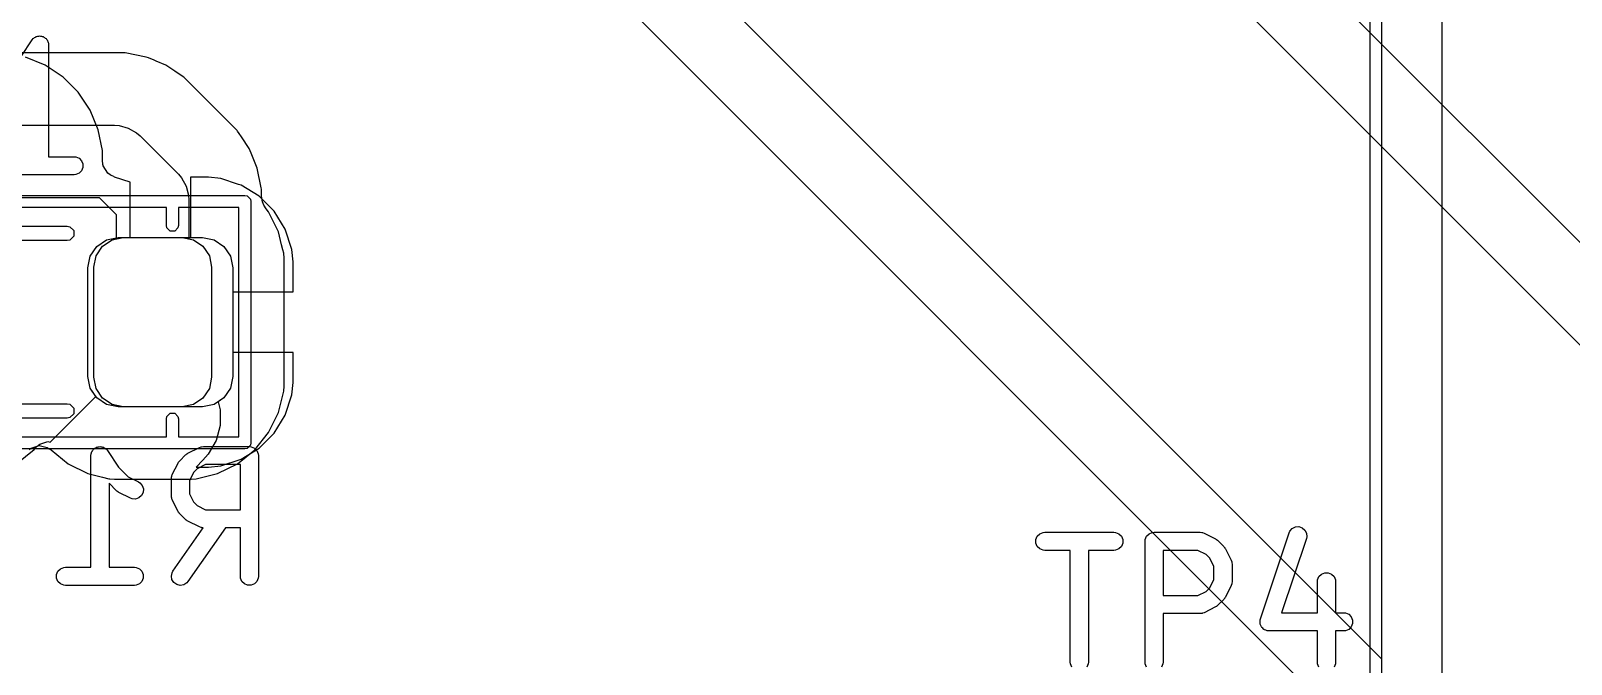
# Model space of a CAD drawing. Header units: inches. Extents: x 1.3 to 5.24, y -7.03 to -1.12.
# Drawn here: x 2.394 to 2.896, y -3.156 to -2.95 of the extents above; entities that cross this region are included whole.
import ezdxf

# ---------------------------------------------------------------- set-up
doc = ezdxf.new("R2010")
doc.units = ezdxf.units.IN
doc.header["$MEASUREMENT"] = 0
for name, color, linetype, true_color in [('B.Cu', 153, 'CONTINUOUS', 0x4d7fc4), ('B.Mask', 4, 'CONTINUOUS', 0x02ffee), ('B.Paste', 132, 'CONTINUOUS', 0x00c2c2), ('B.Silkscreen', 31, 'CONTINUOUS', 0xe8b2a7), ('F.Cu', 13, 'CONTINUOUS', 0xc83434), ('F.Mask', 201, 'CONTINUOUS', 0xd864ff), ('F.Paste', 253, 'CONTINUOUS', 0xb4a09a), ('F.Silkscreen', 41, 'CONTINUOUS', 0xf2eda1), ('In1.Cu', 91, 'CONTINUOUS', 0x7fc87f)]:
    doc.layers.add(name, color=color, linetype=linetype, true_color=true_color)

msp = doc.modelspace()

# ---------------------------------------------------------------- linework, layer by layer
at = {"layer": 'B.Cu', "linetype": 'CONTINUOUS'}
for p, q in [((2.85433, -3.72587), (2.85433, -2.89032)), ((2.83069, -2.90255), (2.83069, -3.71133)), ((2.39868, -2.96071), (2.39223, -2.95804)), ((2.40449, -2.96459), (2.39868, -2.96071)), ((2.39868, -2.96071), (2.39868, -2.96071)), ((2.39868, -2.96071), (2.39868, -2.96071)), ((2.39868, -2.96071), (2.39868, -2.96071)), ((2.39868, -2.96071), (2.39868, -2.96071)), ((2.40943, -2.96953), (2.40449, -2.96459)), ((2.40449, -2.96459), (2.40449, -2.96459)), ((2.40449, -2.96459), (2.40449, -2.96459)), ((2.41331, -2.97533), (2.40943, -2.96953)), ((2.40943, -2.96953), (2.40943, -2.96953)), ((2.40943, -2.96953), (2.40943, -2.96953)), ((2.41598, -2.98178), (2.41331, -2.97533)), ((2.41331, -2.97533), (2.41331, -2.97533)), ((2.41598, -2.98179), (2.41598, -2.98178)), ((2.41733, -2.98855), (2.41598, -2.98179)), ((2.41734, -2.98863), (2.41733, -2.98855)), ((2.41734, -2.99184), (2.41734, -2.98863)), ((2.41745, -2.99288), (2.41734, -2.99184)), ((2.41752, -2.99316), (2.41745, -2.99288)), ((2.41752, -2.99317), (2.41752, -2.99316)), ((2.41754, -2.99327), (2.41752, -2.99317)), ((2.41761, -2.99355), (2.41754, -2.99327)), ((2.41907, -2.99588), (2.41761, -2.99355)), ((2.41911, -2.99592), (2.41907, -2.99588)), ((2.4199, -2.99644), (2.41911, -2.99592)), ((2.42017, -2.99662), (2.4199, -2.99644)), ((2.4199, -2.99644), (2.4199, -2.99644)), ((2.42023, -2.99666), (2.42017, -2.99662)), ((2.42027, -2.99668), (2.42023, -2.99666)), ((2.42055, -2.99681), (2.42027, -2.99668)), ((2.42102, -2.99703), (2.42055, -2.99681)), ((2.42055, -2.99681), (2.42055, -2.99681)), ((2.42115, -2.99713), (2.42102, -2.99703)), ((2.42128, -2.99718), (2.42115, -2.99713)), ((2.42638, -2.9988), (2.42128, -2.99718)), ((2.42638, -3.01693), (2.42638, -2.9988)), ((2.45197, -2.99724), (2.44606, -2.99724)), ((2.44606, -2.99724), (2.44606, -3.01693)), ((2.45601, -2.99766), (2.45197, -2.99724)), ((2.45197, -2.99724), (2.45197, -2.99724)), ((2.46177, -2.99957), (2.45601, -2.99766)), ((2.45601, -2.99766), (2.45601, -2.99766)), ((2.46256, -2.99983), (2.46177, -2.99957)), ((2.46844, -3.00345), (2.46256, -2.99983)), ((2.46256, -2.99983), (2.46256, -2.99983)), ((2.47332, -3.00833), (2.46844, -3.00345)), ((2.47694, -3.01421), (2.47332, -3.00833)), ((2.47911, -3.02076), (2.47694, -3.01421)), ((2.47694, -3.01421), (2.47694, -3.01421)), ((2.41548, -3.01981), (2.41867, -3.01768)), ((2.41867, -3.01768), (2.42244, -3.01693)), ((2.42244, -3.01693), (2.42638, -3.01693)), ((2.44606, -3.01693), (2.45, -3.01693)), ((2.45, -3.01693), (2.45377, -3.01768)), ((2.45377, -3.01768), (2.45696, -3.01981)), ((2.4126, -3.02677), (2.41335, -3.02301)), ((2.41335, -3.02301), (2.41548, -3.01981)), ((2.45696, -3.01981), (2.45909, -3.02301)), ((2.45909, -3.02301), (2.45984, -3.02677)), ((2.47953, -3.0248), (2.47911, -3.02076)), ((2.4126, -3.0622), (2.4126, -3.02677)), ((2.45984, -3.02677), (2.45984, -3.03465)), ((2.47953, -3.03465), (2.47953, -3.0248)), ((2.47953, -3.0248), (2.47953, -3.0248)), ((2.47953, -3.0248), (2.47953, -3.0248)), ((2.45984, -3.03465), (2.47953, -3.03465)), ((2.47953, -3.05433), (2.45984, -3.05433)), ((2.45984, -3.05433), (2.45984, -3.0622)), ((2.47953, -3.06417), (2.47953, -3.05433)), ((2.41335, -3.06597), (2.4126, -3.0622)), ((2.45984, -3.0622), (2.45909, -3.06597)), ((2.47911, -3.06822), (2.47953, -3.06417)), ((2.47953, -3.06417), (2.47953, -3.06417)), ((2.40034, -3.08364), (2.41521, -3.06876)), ((2.41521, -3.06876), (2.41335, -3.06597)), ((2.45696, -3.06916), (2.45505, -3.07044)), ((2.45909, -3.06597), (2.45696, -3.06916)), ((2.47694, -3.07477), (2.47911, -3.06822)), ((2.47911, -3.06822), (2.47911, -3.06822)), ((2.45505, -3.07044), (2.45574, -3.07302)), ((2.45574, -3.07302), (2.45574, -3.07816)), ((2.47332, -3.08064), (2.47694, -3.07477)), ((2.47694, -3.07477), (2.47694, -3.07477)), ((2.45574, -3.07816), (2.45441, -3.08312)), ((2.39543, -3.08559), (2.39644, -3.08464)), ((2.39644, -3.08464), (2.39691, -3.08431)), ((2.39691, -3.08431), (2.39952, -3.08344)), ((2.39952, -3.08344), (2.40034, -3.08364)), ((2.45441, -3.08312), (2.45184, -3.08757)), ((2.46844, -3.08552), (2.47332, -3.08064)), ((2.3894, -3.09058), (2.39508, -3.08602)), ((2.39508, -3.08602), (2.39543, -3.08559)), ((2.45014, -3.08951), (2.44792, -3.09173)), ((2.45184, -3.08757), (2.45014, -3.08951)), ((2.45601, -3.09132), (2.46256, -3.08915)), ((2.46256, -3.08915), (2.46844, -3.08552)), ((2.46256, -3.08915), (2.46256, -3.08915)), ((2.44792, -3.09173), (2.45197, -3.09173)), ((2.45197, -3.09173), (2.45601, -3.09132)), ((2.45197, -3.09173), (2.45197, -3.09173)), ((2.45197, -3.09173), (2.45197, -3.09173))]:
    msp.add_line(p, q, dxfattribs=at)
at = {"layer": 'B.Mask', "linetype": 'CONTINUOUS'}
for p, q in [((2.41548, -3.01981), (2.41867, -3.01768)), ((2.41867, -3.01768), (2.42244, -3.01693)), ((2.42244, -3.01693), (2.45, -3.01693)), ((2.45, -3.01693), (2.45377, -3.01768)), ((2.45377, -3.01768), (2.45696, -3.01981)), ((2.4126, -3.02677), (2.41335, -3.02301)), ((2.41335, -3.02301), (2.41548, -3.01981)), ((2.45696, -3.01981), (2.45909, -3.02301)), ((2.45909, -3.02301), (2.45984, -3.02677)), ((2.4126, -3.0622), (2.4126, -3.02677)), ((2.45984, -3.02677), (2.45984, -3.0622)), ((2.41335, -3.06597), (2.4126, -3.0622)), ((2.45984, -3.0622), (2.45909, -3.06597)), ((2.41548, -3.06916), (2.41335, -3.06597)), ((2.41867, -3.0713), (2.41548, -3.06916)), ((2.45696, -3.06916), (2.45377, -3.0713)), ((2.45909, -3.06597), (2.45696, -3.06916)), ((2.42244, -3.07205), (2.41867, -3.0713)), ((2.45, -3.07205), (2.42244, -3.07205)), ((2.45377, -3.0713), (2.45, -3.07205))]:
    msp.add_line(p, q, dxfattribs=at)
at = {"layer": 'B.Paste', "linetype": 'CONTINUOUS'}
for p, q in [((2.41548, -3.01981), (2.41867, -3.01768)), ((2.41867, -3.01768), (2.42244, -3.01693)), ((2.42244, -3.01693), (2.45, -3.01693)), ((2.45, -3.01693), (2.45377, -3.01768)), ((2.45377, -3.01768), (2.45696, -3.01981)), ((2.4126, -3.02677), (2.41335, -3.02301)), ((2.41335, -3.02301), (2.41548, -3.01981)), ((2.45696, -3.01981), (2.45909, -3.02301)), ((2.45909, -3.02301), (2.45984, -3.02677)), ((2.4126, -3.0622), (2.4126, -3.02677)), ((2.45984, -3.02677), (2.45984, -3.0622)), ((2.41335, -3.06597), (2.4126, -3.0622)), ((2.45984, -3.0622), (2.45909, -3.06597)), ((2.41548, -3.06916), (2.41335, -3.06597)), ((2.41867, -3.0713), (2.41548, -3.06916)), ((2.45696, -3.06916), (2.45377, -3.0713)), ((2.45909, -3.06597), (2.45696, -3.06916)), ((2.42244, -3.07205), (2.41867, -3.0713)), ((2.45, -3.07205), (2.42244, -3.07205)), ((2.45377, -3.0713), (2.45, -3.07205))]:
    msp.add_line(p, q, dxfattribs=at)
at = {"layer": 'B.Silkscreen', "linetype": 'CONTINUOUS'}
for p, q in [((2.38791, -3.01319), (2.40579, -3.01319)), ((2.40579, -3.01319), (2.40669, -3.01337)), ((2.40669, -3.01337), (2.40797, -3.01465)), ((2.40579, -3.01791), (2.38791, -3.01791)), ((2.40669, -3.01773), (2.40579, -3.01791)), ((2.40797, -3.01646), (2.40669, -3.01773)), ((2.40797, -3.01465), (2.40797, -3.01646)), ((2.38791, -3.07106), (2.40579, -3.07106)), ((2.40579, -3.07106), (2.40669, -3.07124)), ((2.40669, -3.07124), (2.40797, -3.07252)), ((2.40797, -3.07433), (2.40669, -3.07561)), ((2.40797, -3.07252), (2.40797, -3.07433)), ((2.40579, -3.07579), (2.38791, -3.07579)), ((2.40669, -3.07561), (2.40579, -3.07579)), ((2.41358, -3.08798), (2.41364, -3.08741)), ((2.41358, -3.1244), (2.41358, -3.08798)), ((2.41358, -3.08798), (2.41358, -3.08798)), ((2.41358, -3.08798), (2.41358, -3.08798)), ((2.41358, -3.08798), (2.41358, -3.08798)), ((2.41364, -3.08741), (2.41375, -3.08714)), ((2.41375, -3.08714), (2.41381, -3.08685)), ((2.41381, -3.08685), (2.41397, -3.08661)), ((2.41397, -3.08661), (2.41408, -3.08634)), ((2.41408, -3.08634), (2.41429, -3.08614)), ((2.41429, -3.08614), (2.41445, -3.08589)), ((2.41445, -3.08589), (2.41469, -3.08573)), ((2.41469, -3.08573), (2.41489, -3.08553)), ((2.41489, -3.08553), (2.41517, -3.08542)), ((2.41517, -3.08542), (2.41541, -3.08526)), ((2.41541, -3.08526), (2.41569, -3.0852)), ((2.41569, -3.0852), (2.41596, -3.08509)), ((2.41596, -3.08509), (2.41625, -3.08509)), ((2.41625, -3.08509), (2.41654, -3.08503)), ((2.41654, -3.08503), (2.41682, -3.08509)), ((2.41682, -3.08509), (2.41711, -3.08509)), ((2.41711, -3.08509), (2.41738, -3.0852)), ((2.41738, -3.0852), (2.41767, -3.08526)), ((2.41767, -3.08526), (2.41791, -3.08542)), ((2.41791, -3.08542), (2.41818, -3.08553)), ((2.41818, -3.08553), (2.41838, -3.08574)), ((2.41838, -3.08574), (2.41863, -3.0859)), ((2.41863, -3.0859), (2.41899, -3.08634)), ((2.41899, -3.08634), (2.41899, -3.08634)), ((2.41899, -3.08634), (2.41899, -3.08635)), ((2.41899, -3.08635), (2.41899, -3.08635)), ((2.41899, -3.08635), (2.42258, -3.09173)), ((2.44232, -3.08992), (2.44238, -3.08987)), ((2.44238, -3.08987), (2.44257, -3.08965)), ((2.44257, -3.08965), (2.44444, -3.08777)), ((2.44444, -3.08777), (2.44467, -3.08759)), ((2.44467, -3.08759), (2.44472, -3.08753)), ((2.44472, -3.08753), (2.44481, -3.08747)), ((2.44481, -3.08747), (2.44489, -3.0874)), ((2.44489, -3.0874), (2.44496, -3.08737)), ((2.44496, -3.08737), (2.44521, -3.08722)), ((2.44521, -3.08722), (2.44896, -3.08534)), ((2.44896, -3.08534), (2.4495, -3.08514)), ((2.4495, -3.08514), (2.44961, -3.08513)), ((2.44961, -3.08513), (2.44971, -3.08509)), ((2.44971, -3.08509), (2.45028, -3.08503)), ((2.45028, -3.08503), (2.46528, -3.08503)), ((2.46528, -3.08503), (2.46586, -3.08509)), ((2.46586, -3.08509), (2.46692, -3.08553)), ((2.46692, -3.08553), (2.46773, -3.08634)), ((2.46773, -3.08634), (2.46818, -3.08741)), ((2.46818, -3.08741), (2.46823, -3.08798)), ((2.46823, -3.08798), (2.46823, -3.12736)), ((2.42258, -3.09173), (2.42578, -3.09493)), ((2.43983, -3.09548), (2.43989, -3.09491)), ((2.43989, -3.09491), (2.43993, -3.09481)), ((2.43993, -3.0947), (2.44014, -3.09416)), ((2.43993, -3.09481), (2.43993, -3.0947)), ((2.44014, -3.09416), (2.44202, -3.09041)), ((2.44202, -3.09041), (2.44217, -3.09017)), ((2.44217, -3.09017), (2.4422, -3.09009)), ((2.4422, -3.09009), (2.44227, -3.09001)), ((2.44227, -3.09001), (2.44232, -3.08992)), ((2.44708, -3.09348), (2.44573, -3.09618)), ((2.44828, -3.09229), (2.44708, -3.09348)), ((2.45098, -3.09094), (2.44828, -3.09229)), ((2.46233, -3.09094), (2.45098, -3.09094)), ((2.46233, -3.10565), (2.46233, -3.09094)), ((2.42195, -3.09945), (2.41949, -3.09699)), ((2.41949, -3.09699), (2.41949, -3.1244)), ((2.42217, -3.09963), (2.42195, -3.09945)), ((2.42222, -3.09969), (2.42217, -3.09963)), ((2.42231, -3.09975), (2.42222, -3.09969)), ((2.42239, -3.09981), (2.42231, -3.09975)), ((2.42247, -3.09984), (2.42239, -3.09981)), ((2.42271, -3.1), (2.42247, -3.09984)), ((2.42578, -3.09493), (2.4291, -3.09659)), ((2.4291, -3.09659), (2.42959, -3.0969)), ((2.42959, -3.0969), (2.43035, -3.09777)), ((2.43035, -3.09777), (2.43071, -3.09886)), ((2.43071, -3.09886), (2.43063, -3.10001)), ((2.43983, -3.10111), (2.43983, -3.09548)), ((2.44573, -3.09618), (2.44573, -3.10041)), ((2.42646, -3.10187), (2.42271, -3.1)), ((2.427, -3.10208), (2.42646, -3.10187)), ((2.42815, -3.10216), (2.427, -3.10208)), ((2.42925, -3.1018), (2.42815, -3.10216)), ((2.43012, -3.10104), (2.42925, -3.1018)), ((2.43063, -3.10001), (2.43012, -3.10104)), ((2.43989, -3.10168), (2.43983, -3.10111)), ((2.43993, -3.10178), (2.43989, -3.10168)), ((2.43993, -3.10189), (2.43993, -3.10178)), ((2.44014, -3.10243), (2.43993, -3.10189)), ((2.44202, -3.10618), (2.44014, -3.10243)), ((2.44573, -3.10041), (2.44708, -3.10311)), ((2.44708, -3.10311), (2.44828, -3.10431)), ((2.44828, -3.10431), (2.45098, -3.10565)), ((2.44217, -3.10643), (2.44202, -3.10618)), ((2.4422, -3.1065), (2.44217, -3.10643)), ((2.44227, -3.10658), (2.4422, -3.1065)), ((2.44232, -3.10667), (2.44227, -3.10658)), ((2.44238, -3.10672), (2.44232, -3.10667)), ((2.44257, -3.10695), (2.44238, -3.10672)), ((2.44444, -3.10882), (2.44257, -3.10695)), ((2.44467, -3.10901), (2.44444, -3.10882)), ((2.44472, -3.10907), (2.44467, -3.10901)), ((2.44481, -3.10912), (2.44472, -3.10907)), ((2.44489, -3.10919), (2.44481, -3.10912)), ((2.44496, -3.10922), (2.44489, -3.10919)), ((2.44521, -3.10937), (2.44496, -3.10922)), ((2.44896, -3.11125), (2.44521, -3.10937)), ((2.45098, -3.10565), (2.46233, -3.10565)), ((2.44036, -3.12566), (2.45024, -3.11156)), ((2.45744, -3.11156), (2.4452, -3.12905)), ((2.4495, -3.11146), (2.44896, -3.11125)), ((2.44961, -3.11146), (2.4495, -3.11146)), ((2.44971, -3.1115), (2.44961, -3.11146)), ((2.45024, -3.11156), (2.44971, -3.1115)), ((2.46233, -3.11156), (2.45744, -3.11156)), ((2.46233, -3.12736), (2.46233, -3.11156)), ((2.40283, -3.12571), (2.40365, -3.1249)), ((2.40365, -3.1249), (2.40471, -3.12446)), ((2.40471, -3.12446), (2.40529, -3.1244)), ((2.40529, -3.1244), (2.41358, -3.1244)), ((2.41949, -3.1244), (2.42778, -3.1244)), ((2.42778, -3.1244), (2.42836, -3.12446)), ((2.42836, -3.12446), (2.42942, -3.1249)), ((2.42942, -3.1249), (2.43024, -3.12571)), ((2.40239, -3.12678), (2.40283, -3.12571)), ((2.40239, -3.12793), (2.40239, -3.12678)), ((2.40283, -3.129), (2.40239, -3.12793)), ((2.40365, -3.12981), (2.40283, -3.129)), ((2.40471, -3.13025), (2.40365, -3.12981)), ((2.42942, -3.12981), (2.42836, -3.13025)), ((2.43024, -3.129), (2.42942, -3.12981)), ((2.43024, -3.12571), (2.43068, -3.12678)), ((2.43068, -3.12793), (2.43024, -3.129)), ((2.43068, -3.12678), (2.43068, -3.12793)), ((2.43983, -3.12729), (2.44008, -3.12617)), ((2.44003, -3.12843), (2.43983, -3.12729)), ((2.44065, -3.1294), (2.44003, -3.12843)), ((2.44008, -3.12617), (2.44036, -3.12566)), ((2.44159, -3.13006), (2.44065, -3.1294)), ((2.44272, -3.13031), (2.44159, -3.13006)), ((2.44482, -3.12949), (2.44385, -3.13011)), ((2.4452, -3.12905), (2.44482, -3.12949)), ((2.46238, -3.12793), (2.46233, -3.12736)), ((2.46282, -3.129), (2.46238, -3.12793)), ((2.46364, -3.12981), (2.46282, -3.129)), ((2.4647, -3.13025), (2.46364, -3.12981)), ((2.46692, -3.12981), (2.46586, -3.13025)), ((2.46773, -3.129), (2.46692, -3.12981)), ((2.46818, -3.12793), (2.46773, -3.129)), ((2.46823, -3.12736), (2.46818, -3.12793)), ((2.40529, -3.13031), (2.40471, -3.13025)), ((2.42778, -3.13031), (2.40529, -3.13031)), ((2.42836, -3.13025), (2.42778, -3.13031)), ((2.44385, -3.13011), (2.44272, -3.13031)), ((2.46586, -3.13025), (2.4647, -3.13025))]:
    msp.add_line(p, q, dxfattribs=at)
at = {"layer": 'F.Cu', "linetype": 'CONTINUOUS'}
for p, q in [((2.92434, -3.04361), (2.67393, -2.7932)), ((2.66105, -2.81375), (2.93546, -3.08816)), ((2.83465, -3.15438), (2.57753, -2.89727)), ((2.56707, -2.92025), (2.80908, -3.16225)), ((2.42475, -2.95667), (2.38538, -2.95667)), ((2.4316, -2.95804), (2.42475, -2.95667)), ((2.42475, -2.95667), (2.42475, -2.95667)), ((2.42475, -2.95667), (2.42475, -2.95667)), ((2.42475, -2.95667), (2.42475, -2.95667)), ((2.43235, -2.95835), (2.4316, -2.95804)), ((2.4316, -2.95804), (2.4316, -2.95804)), ((2.4316, -2.95804), (2.4316, -2.95804)), ((2.4316, -2.95804), (2.4316, -2.95804)), ((2.43418, -2.9591), (2.43235, -2.95835)), ((2.43483, -2.95937), (2.43418, -2.9591)), ((2.43418, -2.9591), (2.43418, -2.9591)), ((2.43805, -2.96071), (2.43483, -2.95937)), ((2.43483, -2.95937), (2.43483, -2.95937)), ((2.44091, -2.96262), (2.43805, -2.96071)), ((2.43805, -2.96071), (2.43805, -2.96071)), ((2.44112, -2.96276), (2.44091, -2.96262)), ((2.44386, -2.96459), (2.44112, -2.96276)), ((2.44112, -2.96276), (2.44112, -2.96276)), ((2.4613, -2.98203), (2.44386, -2.96459)), ((2.44386, -2.96459), (2.44386, -2.96459)), ((2.38189, -2.98031), (2.42126, -2.98031)), ((2.42126, -2.98031), (2.4228, -2.98042)), ((2.4228, -2.98042), (2.42578, -2.98121)), ((2.42578, -2.98121), (2.42845, -2.98276)), ((2.42845, -2.98276), (2.42961, -2.98377)), ((2.42961, -2.98377), (2.44211, -2.99627)), ((2.4614, -2.98217), (2.4613, -2.98203)), ((2.4613, -2.98203), (2.4613, -2.98203)), ((2.46191, -2.98294), (2.4614, -2.98217)), ((2.46266, -2.98406), (2.46191, -2.98294)), ((2.46518, -2.98783), (2.46266, -2.98406)), ((2.46583, -2.98941), (2.46518, -2.98783)), ((2.46785, -2.99428), (2.46583, -2.98941)), ((2.46914, -3.00074), (2.46785, -2.99428)), ((2.44211, -2.99627), (2.44313, -2.99744)), ((2.44313, -2.99744), (2.44467, -3.00011)), ((2.41637, -3.00394), (2.38189, -3.00394)), ((2.42195, -3.00952), (2.41637, -3.00394)), ((2.44467, -3.00011), (2.44547, -3.00308)), ((2.44547, -3.00308), (2.44557, -3.00463)), ((2.46921, -3.00113), (2.46914, -3.00074)), ((2.46921, -3.0034), (2.46921, -3.00113)), ((2.46921, -3.00113), (2.46921, -3.00113)), ((2.46958, -3.00526), (2.46921, -3.0034)), ((2.44557, -3.00463), (2.44557, -3.01737)), ((2.47002, -3.00633), (2.46958, -3.00526)), ((2.47073, -3.00753), (2.47002, -3.00633)), ((2.47152, -3.00851), (2.47073, -3.00753)), ((2.47073, -3.00753), (2.47073, -3.00753)), ((2.47073, -3.00753), (2.47073, -3.00753)), ((2.47153, -3.00852), (2.47152, -3.00851)), ((2.47474, -3.015), (2.47153, -3.00852)), ((2.47153, -3.00852), (2.47153, -3.00852)), ((2.42195, -3.01737), (2.42195, -3.00952)), ((2.41738, -3.01974), (2.42049, -3.01766)), ((2.42049, -3.01766), (2.42195, -3.01737)), ((2.44557, -3.01737), (2.44703, -3.01766)), ((2.44703, -3.01766), (2.45014, -3.01974)), ((2.4758, -3.01926), (2.47474, -3.015)), ((2.4762, -3.02088), (2.4758, -3.01926)), ((2.41457, -3.02653), (2.4153, -3.02285)), ((2.4153, -3.02285), (2.41738, -3.01974)), ((2.45014, -3.01974), (2.45222, -3.02285)), ((2.45222, -3.02285), (2.45295, -3.02653)), ((2.47648, -3.02201), (2.4762, -3.02088)), ((2.47659, -3.02364), (2.47648, -3.02201)), ((2.47659, -3.06534), (2.47659, -3.02364)), ((2.41457, -3.06245), (2.41457, -3.02653)), ((2.45295, -3.02653), (2.45295, -3.06245)), ((2.4153, -3.06612), (2.41457, -3.06245)), ((2.45295, -3.06245), (2.45222, -3.06612)), ((2.41738, -3.06924), (2.4153, -3.06612)), ((2.42049, -3.07132), (2.41738, -3.06924)), ((2.45014, -3.06924), (2.44703, -3.07132)), ((2.45222, -3.06612), (2.45014, -3.06924)), ((2.47474, -3.07398), (2.47648, -3.06696)), ((2.47648, -3.06696), (2.47659, -3.06534)), ((2.42416, -3.07205), (2.42049, -3.07132)), ((2.44336, -3.07205), (2.42416, -3.07205)), ((2.44703, -3.07132), (2.44336, -3.07205)), ((2.47153, -3.08046), (2.47474, -3.07398)), ((2.39407, -3.08555), (2.39668, -3.08467)), ((2.39668, -3.08467), (2.39934, -3.08535)), ((2.467, -3.08609), (2.47153, -3.08046)), ((2.39344, -3.08598), (2.39407, -3.08555)), ((2.39934, -3.08535), (2.39934, -3.08535)), ((2.39934, -3.08535), (2.4, -3.08574)), ((2.4, -3.08574), (2.40058, -3.08614)), ((2.40058, -3.08614), (2.40616, -3.09062)), ((2.46136, -3.09062), (2.467, -3.08609)), ((2.40616, -3.09062), (2.41263, -3.09383)), ((2.41263, -3.09383), (2.41736, -3.09501)), ((2.44787, -3.09558), (2.45489, -3.09383)), ((2.45489, -3.09383), (2.46136, -3.09062)), ((2.41736, -3.09501), (2.41948, -3.09554)), ((2.41948, -3.09554), (2.41966, -3.09558)), ((2.41966, -3.09558), (2.41966, -3.09558)), ((2.41966, -3.09558), (2.41969, -3.09559)), ((2.41969, -3.09559), (2.41981, -3.09559)), ((2.41981, -3.09559), (2.42127, -3.09569)), ((2.42127, -3.09569), (2.42127, -3.09569)), ((2.42127, -3.09569), (2.44625, -3.09569)), ((2.44625, -3.09569), (2.44787, -3.09558)), ((2.44625, -3.09569), (2.44625, -3.09569)), ((2.83465, -3.72242), (2.83465, -3.15438))]:
    msp.add_line(p, q, dxfattribs=at)
at = {"layer": 'F.Mask', "linetype": 'CONTINUOUS'}
for p, q in [((2.41738, -3.01974), (2.42049, -3.01766)), ((2.42049, -3.01766), (2.42416, -3.01693)), ((2.42416, -3.01693), (2.44336, -3.01693)), ((2.44336, -3.01693), (2.44703, -3.01766)), ((2.44703, -3.01766), (2.45014, -3.01974)), ((2.41457, -3.02653), (2.4153, -3.02285)), ((2.4153, -3.02285), (2.41738, -3.01974)), ((2.45014, -3.01974), (2.45222, -3.02285)), ((2.45222, -3.02285), (2.45295, -3.02653)), ((2.41457, -3.06245), (2.41457, -3.02653)), ((2.45295, -3.02653), (2.45295, -3.06245)), ((2.4153, -3.06612), (2.41457, -3.06245)), ((2.45295, -3.06245), (2.45222, -3.06612)), ((2.41738, -3.06924), (2.4153, -3.06612)), ((2.42049, -3.07132), (2.41738, -3.06924)), ((2.45014, -3.06924), (2.44703, -3.07132)), ((2.45222, -3.06612), (2.45014, -3.06924)), ((2.42416, -3.07205), (2.42049, -3.07132)), ((2.44336, -3.07205), (2.42416, -3.07205)), ((2.44703, -3.07132), (2.44336, -3.07205))]:
    msp.add_line(p, q, dxfattribs=at)
at = {"layer": 'F.Paste', "linetype": 'CONTINUOUS'}
for p, q in [((2.41738, -3.01974), (2.42049, -3.01766)), ((2.42049, -3.01766), (2.42416, -3.01693)), ((2.42416, -3.01693), (2.44336, -3.01693)), ((2.44336, -3.01693), (2.44703, -3.01766)), ((2.44703, -3.01766), (2.45014, -3.01974)), ((2.41457, -3.02653), (2.4153, -3.02285)), ((2.4153, -3.02285), (2.41738, -3.01974)), ((2.45014, -3.01974), (2.45222, -3.02285)), ((2.45222, -3.02285), (2.45295, -3.02653)), ((2.41457, -3.06245), (2.41457, -3.02653)), ((2.45295, -3.02653), (2.45295, -3.06245)), ((2.4153, -3.06612), (2.41457, -3.06245)), ((2.45295, -3.06245), (2.45222, -3.06612)), ((2.41738, -3.06924), (2.4153, -3.06612)), ((2.42049, -3.07132), (2.41738, -3.06924)), ((2.45014, -3.06924), (2.44703, -3.07132)), ((2.45222, -3.06612), (2.45014, -3.06924)), ((2.42416, -3.07205), (2.42049, -3.07132)), ((2.44336, -3.07205), (2.42416, -3.07205)), ((2.44703, -3.07132), (2.44336, -3.07205))]:
    msp.add_line(p, q, dxfattribs=at)
at = {"layer": 'F.Silkscreen', "linetype": 'CONTINUOUS'}
for p, q in [((2.39081, -2.95787), (2.39439, -2.95249)), ((2.39439, -2.95249), (2.39439, -2.95249)), ((2.39439, -2.95249), (2.3944, -2.95249)), ((2.3944, -2.95248), (2.39476, -2.95204)), ((2.3944, -2.95249), (2.3944, -2.95248)), ((2.39476, -2.95204), (2.395, -2.95188)), ((2.395, -2.95188), (2.39521, -2.95167)), ((2.39521, -2.95167), (2.39548, -2.95156)), ((2.39548, -2.95156), (2.39572, -2.9514)), ((2.39572, -2.9514), (2.396, -2.95134)), ((2.396, -2.95134), (2.39627, -2.95123)), ((2.39627, -2.95123), (2.39656, -2.95123)), ((2.39656, -2.95123), (2.39685, -2.95117)), ((2.39685, -2.95117), (2.39713, -2.95123)), ((2.39713, -2.95123), (2.39743, -2.95123)), ((2.39743, -2.95123), (2.39769, -2.95134)), ((2.39769, -2.95134), (2.39798, -2.9514)), ((2.39798, -2.9514), (2.39822, -2.95156)), ((2.39822, -2.95156), (2.39849, -2.95167)), ((2.39849, -2.95167), (2.3987, -2.95188)), ((2.3987, -2.95188), (2.39894, -2.95204)), ((2.39894, -2.95204), (2.3991, -2.95228)), ((2.3991, -2.95228), (2.39931, -2.95249)), ((2.39931, -2.95249), (2.39942, -2.95275)), ((2.39942, -2.95275), (2.39958, -2.95299)), ((2.39958, -2.95299), (2.39963, -2.95328)), ((2.39963, -2.95328), (2.39975, -2.95355)), ((2.39975, -2.95355), (2.3998, -2.95412)), ((2.3998, -2.95412), (2.3998, -2.95412)), ((2.3998, -2.95412), (2.3998, -2.95412)), ((2.3998, -2.95412), (2.3998, -2.95413)), ((2.3998, -2.95413), (2.3998, -2.99054)), ((2.3998, -2.99054), (2.4081, -2.99054)), ((2.4081, -2.99054), (2.40868, -2.9906)), ((2.40868, -2.9906), (2.40974, -2.99104)), ((2.40974, -2.99104), (2.41055, -2.99186)), ((2.41055, -2.99186), (2.41099, -2.99292)), ((2.41099, -2.99407), (2.41055, -2.99514)), ((2.41099, -2.99292), (2.41099, -2.99407)), ((2.4081, -2.99645), (2.3856, -2.99645)), ((2.40868, -2.99639), (2.4081, -2.99645)), ((2.40974, -2.99595), (2.40868, -2.99639)), ((2.41055, -2.99514), (2.40974, -2.99595)), ((2.32992, -3.00315), (2.46378, -3.00315)), ((2.46378, -3.00315), (2.46453, -3.0033)), ((2.46453, -3.0033), (2.4656, -3.00436)), ((2.4656, -3.00436), (2.46575, -3.00512)), ((2.43819, -3.00709), (2.33189, -3.00709)), ((2.43819, -3.01299), (2.43819, -3.00709)), ((2.44213, -3.00709), (2.44213, -3.01299)), ((2.46181, -3.00709), (2.44213, -3.00709)), ((2.46181, -3.08189), (2.46181, -3.00709)), ((2.46575, -3.00512), (2.46575, -3.08386)), ((2.43834, -3.01375), (2.43819, -3.01299)), ((2.4394, -3.01481), (2.43834, -3.01375)), ((2.44198, -3.01375), (2.44091, -3.01481)), ((2.44213, -3.01299), (2.44198, -3.01375)), ((2.44091, -3.01481), (2.4394, -3.01481)), ((2.43834, -3.07523), (2.4394, -3.07417)), ((2.4394, -3.07417), (2.44091, -3.07417)), ((2.44091, -3.07417), (2.44198, -3.07523)), ((2.43819, -3.07598), (2.43834, -3.07523)), ((2.43819, -3.08189), (2.43819, -3.07598)), ((2.44198, -3.07523), (2.44213, -3.07598)), ((2.44213, -3.07598), (2.44213, -3.08189)), ((2.33189, -3.08189), (2.43819, -3.08189)), ((2.44213, -3.08189), (2.46181, -3.08189)), ((2.4656, -3.08461), (2.46453, -3.08568)), ((2.46575, -3.08386), (2.4656, -3.08461)), ((2.46378, -3.08583), (2.32992, -3.08583)), ((2.46453, -3.08568), (2.46378, -3.08583)), ((2.72183, -3.11536), (2.72227, -3.1143)), ((2.72227, -3.1143), (2.72309, -3.11348)), ((2.72309, -3.11348), (2.72415, -3.11304)), ((2.72415, -3.11304), (2.72473, -3.11299)), ((2.72473, -3.11299), (2.74723, -3.11299)), ((2.74723, -3.11299), (2.7478, -3.11304)), ((2.7478, -3.11304), (2.74887, -3.11348)), ((2.74887, -3.11348), (2.74968, -3.1143)), ((2.74968, -3.1143), (2.75012, -3.11536)), ((2.75745, -3.11536), (2.75789, -3.1143)), ((2.75789, -3.1143), (2.75871, -3.11348)), ((2.75871, -3.11348), (2.75977, -3.11304)), ((2.75977, -3.11304), (2.76035, -3.11299)), ((2.76035, -3.11299), (2.77535, -3.11299)), ((2.77535, -3.11299), (2.77592, -3.11304)), ((2.77592, -3.11304), (2.77602, -3.11308)), ((2.77602, -3.11308), (2.77613, -3.11309)), ((2.77613, -3.11309), (2.77667, -3.1133)), ((2.77667, -3.1133), (2.78042, -3.11517)), ((2.79504, -3.14125), (2.80442, -3.11313)), ((2.81002, -3.115), (2.80194, -3.13923)), ((2.80442, -3.11313), (2.80465, -3.1126)), ((2.80465, -3.1126), (2.80541, -3.11173)), ((2.80541, -3.11173), (2.80644, -3.11122)), ((2.80644, -3.11122), (2.80759, -3.11113)), ((2.80759, -3.11113), (2.80868, -3.1115)), ((2.80868, -3.1115), (2.80955, -3.11225)), ((2.80955, -3.11225), (2.81007, -3.11328)), ((2.81015, -3.11443), (2.81002, -3.115)), ((2.81007, -3.11328), (2.81015, -3.11443)), ((2.72183, -3.11651), (2.72183, -3.11536)), ((2.72227, -3.11758), (2.72183, -3.11651)), ((2.72309, -3.11839), (2.72227, -3.11758)), ((2.72415, -3.11883), (2.72309, -3.11839)), ((2.72473, -3.11889), (2.72415, -3.11883)), ((2.73302, -3.11889), (2.72473, -3.11889)), ((2.73302, -3.15531), (2.73302, -3.11889)), ((2.74723, -3.11889), (2.73893, -3.11889)), ((2.73893, -3.11889), (2.73893, -3.15531)), ((2.7478, -3.11883), (2.74723, -3.11889)), ((2.74887, -3.11839), (2.7478, -3.11883)), ((2.74968, -3.11758), (2.74887, -3.11839)), ((2.75012, -3.11651), (2.74968, -3.11758)), ((2.75012, -3.11536), (2.75012, -3.11651)), ((2.7574, -3.11594), (2.75745, -3.11536)), ((2.7574, -3.15531), (2.7574, -3.11594)), ((2.77465, -3.11889), (2.7633, -3.11889)), ((2.7633, -3.11889), (2.7633, -3.13361)), ((2.77735, -3.12024), (2.77465, -3.11889)), ((2.78042, -3.11517), (2.78066, -3.11533)), ((2.78066, -3.11533), (2.78074, -3.11536)), ((2.78074, -3.11536), (2.78082, -3.11542)), ((2.78082, -3.11542), (2.78091, -3.11548)), ((2.78091, -3.11548), (2.78096, -3.11554)), ((2.78096, -3.11554), (2.78118, -3.11572)), ((2.78118, -3.11572), (2.78306, -3.1176)), ((2.78306, -3.1176), (2.78324, -3.11783)), ((2.78324, -3.11783), (2.7833, -3.11788)), ((2.7833, -3.11788), (2.78336, -3.11797)), ((2.78336, -3.11797), (2.78343, -3.11805)), ((2.78343, -3.11805), (2.78346, -3.11812)), ((2.78346, -3.11812), (2.78361, -3.11837)), ((2.78361, -3.11837), (2.78549, -3.12212)), ((2.77854, -3.12144), (2.77735, -3.12024)), ((2.77989, -3.12413), (2.77854, -3.12144)), ((2.77989, -3.12836), (2.77989, -3.12413)), ((2.78549, -3.12212), (2.78569, -3.12266)), ((2.78569, -3.12266), (2.7857, -3.12276)), ((2.7857, -3.12276), (2.78574, -3.12286)), ((2.78574, -3.12286), (2.7858, -3.12344)), ((2.7858, -3.12344), (2.7858, -3.12906)), ((2.77854, -3.13106), (2.77989, -3.12836)), ((2.78569, -3.12984), (2.78549, -3.13038)), ((2.7857, -3.12974), (2.78569, -3.12984)), ((2.78574, -3.12964), (2.7857, -3.12974)), ((2.7858, -3.12906), (2.78574, -3.12964)), ((2.81364, -3.12906), (2.8137, -3.12849)), ((2.81364, -3.13923), (2.81364, -3.12906)), ((2.8137, -3.12849), (2.81414, -3.12742)), ((2.81414, -3.12742), (2.81495, -3.12661)), ((2.81495, -3.12661), (2.81602, -3.12617)), ((2.81602, -3.12617), (2.81717, -3.12617)), ((2.81717, -3.12617), (2.81823, -3.12661)), ((2.81823, -3.12661), (2.81905, -3.12742)), ((2.81905, -3.12742), (2.81949, -3.12849)), ((2.81949, -3.12849), (2.81954, -3.12906)), ((2.81954, -3.12906), (2.81954, -3.13923)), ((2.7633, -3.13361), (2.77465, -3.13361)), ((2.77465, -3.13361), (2.77735, -3.13226)), ((2.77735, -3.13226), (2.77854, -3.13106)), ((2.78306, -3.1349), (2.78118, -3.13677)), ((2.78324, -3.13467), (2.78306, -3.1349)), ((2.7833, -3.13462), (2.78324, -3.13467)), ((2.78336, -3.13453), (2.7833, -3.13462)), ((2.78343, -3.13445), (2.78336, -3.13453)), ((2.78346, -3.13438), (2.78343, -3.13445)), ((2.78361, -3.13413), (2.78346, -3.13438)), ((2.78549, -3.13038), (2.78361, -3.13413)), ((2.77535, -3.13951), (2.7633, -3.13951)), ((2.7633, -3.13951), (2.7633, -3.15531)), ((2.77592, -3.13946), (2.77535, -3.13951)), ((2.77602, -3.13942), (2.77592, -3.13946)), ((2.77613, -3.13941), (2.77602, -3.13942)), ((2.77667, -3.1392), (2.77613, -3.13941)), ((2.78042, -3.13733), (2.77667, -3.1392)), ((2.78066, -3.13717), (2.78042, -3.13733)), ((2.78074, -3.13714), (2.78066, -3.13717)), ((2.78082, -3.13707), (2.78074, -3.13714)), ((2.78091, -3.13702), (2.78082, -3.13707)), ((2.78096, -3.13696), (2.78091, -3.13702)), ((2.78118, -3.13677), (2.78096, -3.13696)), ((2.80194, -3.13923), (2.81364, -3.13923)), ((2.81954, -3.13923), (2.82222, -3.13923)), ((2.82222, -3.13923), (2.82279, -3.13929)), ((2.82279, -3.13929), (2.82386, -3.13973)), ((2.82386, -3.13973), (2.82467, -3.14054)), ((2.79491, -3.14182), (2.79495, -3.14167)), ((2.79495, -3.14229), (2.79491, -3.14182)), ((2.79495, -3.14161), (2.79498, -3.14154)), ((2.79495, -3.14167), (2.79495, -3.14161)), ((2.79495, -3.14276), (2.79495, -3.14229)), ((2.79499, -3.14286), (2.79495, -3.14276)), ((2.79498, -3.14154), (2.79504, -3.14125)), ((2.795, -3.14296), (2.79499, -3.14286)), ((2.79521, -3.14339), (2.795, -3.14296)), ((2.79539, -3.14382), (2.79521, -3.14339)), ((2.79546, -3.1439), (2.79539, -3.14382)), ((2.79551, -3.14399), (2.79546, -3.1439)), ((2.79587, -3.1443), (2.79551, -3.14399)), ((2.7962, -3.14464), (2.79587, -3.1443)), ((2.7963, -3.14468), (2.7962, -3.14464)), ((2.79638, -3.14475), (2.7963, -3.14468)), ((2.79683, -3.1449), (2.79638, -3.14475)), ((2.79727, -3.14508), (2.79683, -3.1449)), ((2.79742, -3.1451), (2.79727, -3.14508)), ((2.79747, -3.14511), (2.79742, -3.1451)), ((2.79755, -3.14511), (2.79747, -3.14511)), ((2.79784, -3.14514), (2.79755, -3.14511)), ((2.81364, -3.14514), (2.79784, -3.14514)), ((2.81364, -3.15531), (2.81364, -3.14514)), ((2.82222, -3.14514), (2.81954, -3.14514)), ((2.81954, -3.14514), (2.81954, -3.15531)), ((2.82279, -3.14508), (2.82222, -3.14514)), ((2.82386, -3.14464), (2.82279, -3.14508)), ((2.82467, -3.14382), (2.82386, -3.14464)), ((2.82467, -3.14054), (2.82511, -3.14161)), ((2.82511, -3.14276), (2.82467, -3.14382)), ((2.82511, -3.14161), (2.82511, -3.14276)), ((2.73308, -3.15588), (2.73302, -3.15531)), ((2.73352, -3.15695), (2.73308, -3.15588)), ((2.73887, -3.15588), (2.73843, -3.15695)), ((2.73893, -3.15531), (2.73887, -3.15588)), ((2.75745, -3.15588), (2.7574, -3.15531)), ((2.75789, -3.15695), (2.75745, -3.15588)), ((2.76324, -3.15588), (2.7628, -3.15695)), ((2.7633, -3.15531), (2.76324, -3.15588)), ((2.8137, -3.15588), (2.81364, -3.15531)), ((2.81414, -3.15695), (2.8137, -3.15588)), ((2.81949, -3.15588), (2.81905, -3.15695)), ((2.81954, -3.15531), (2.81949, -3.15588))]:
    msp.add_line(p, q, dxfattribs=at)
at = {"layer": 'In1.Cu', "linetype": 'CONTINUOUS'}
msp.add_line((2.83465, -3.74016), (2.83465, -2.89848), dxfattribs=at)

doc.saveas('drawing.dxf')
